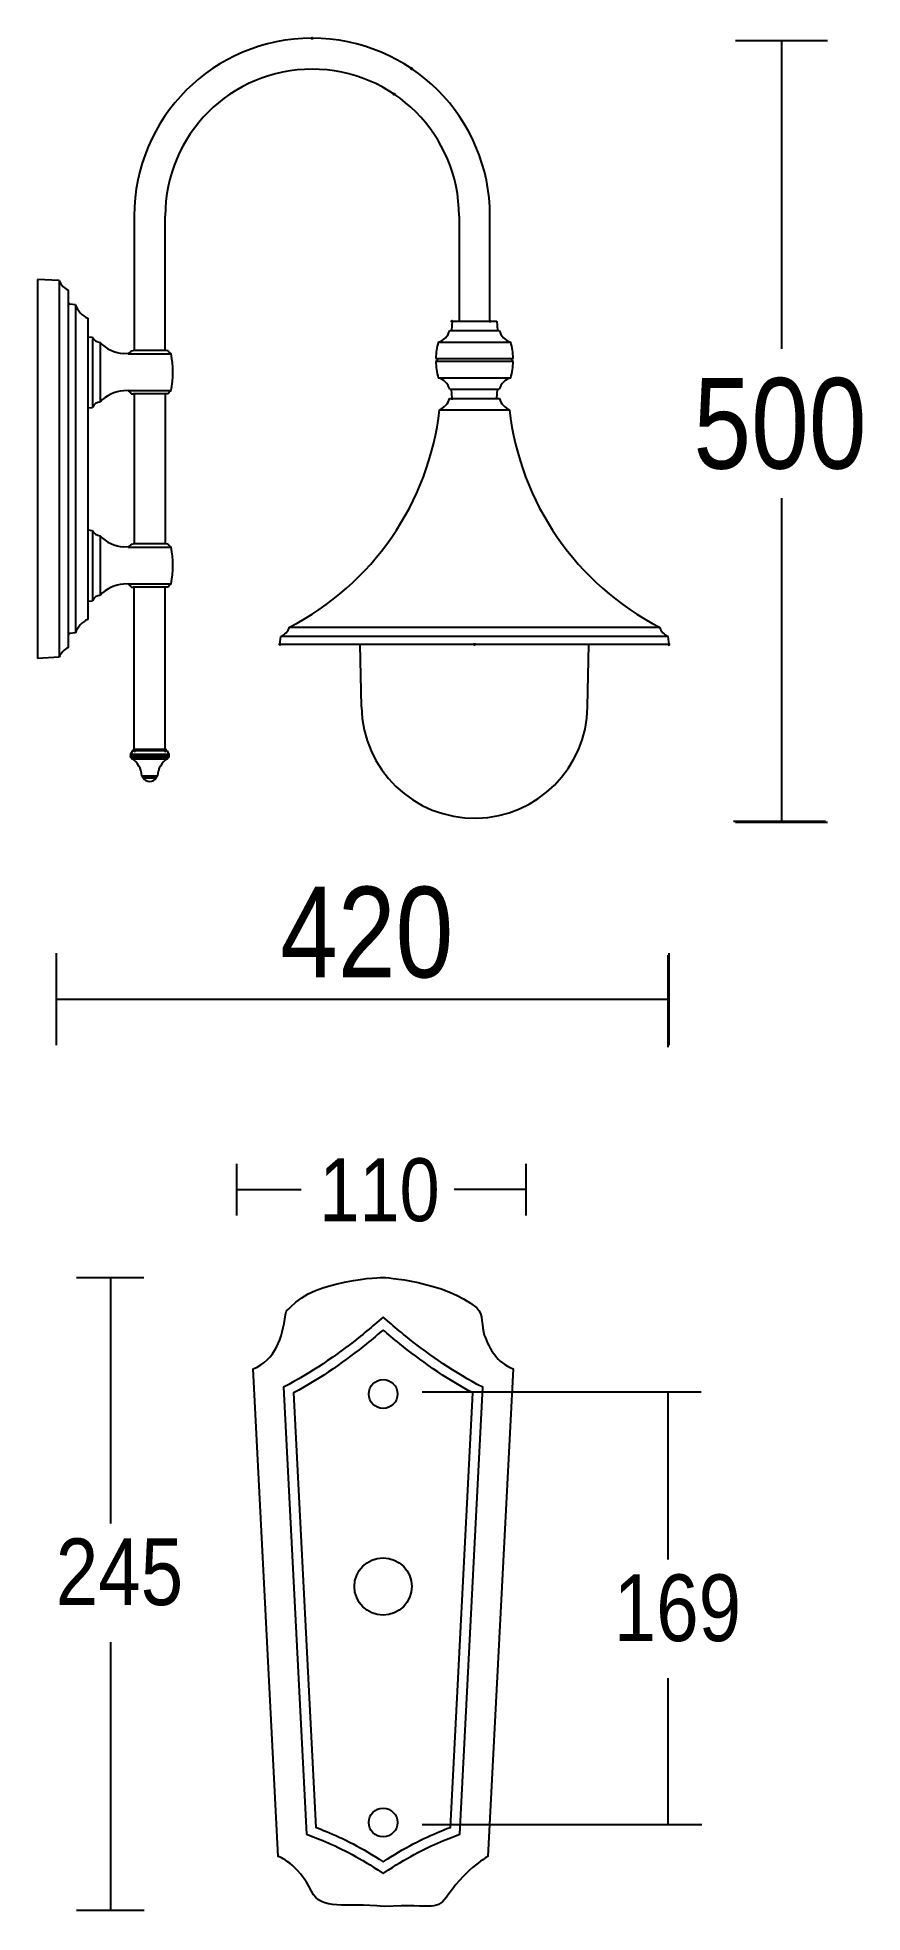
# Model space of a CAD drawing. Extents: x 1 to 97, y 0 to 220.
import ezdxf

# ---------------------------------------------------------------- set-up
doc = ezdxf.new("R2010")
doc.units = 0
doc.layers.add('LIVELLO_1', color=160, linetype='Continuous')
doc.styles.add('STD', font='txt')

# ---------------------------------------------------------------- blocks, each defined once
blk = doc.blocks.new('AI9-BLK1')
at = {"layer": 'LIVELLO_1', "color": 7}
for p, q in [((33.66, 109.35), (44.44, 109.35)), ((39.06, 109.35), (39.05, 73.22)), ((-36.74, 88.78), (-36.74, 73.03)), ((-33.12, 73.03), (-33.12, 88.78)), ((1.29, 88.78), (1.29, 76.46)), ((4.91, 76.46), (4.91, 88.78)), ((-45.53, 81.22), (-48.07, 81.36)), ((-48.07, 81.36), (-48.07, 36.98)), ((-48.07, 81.36), (-48.07, 36.98)), ((-45.53, 81.22), (-45.53, 37.11)), ((-44.44, 38.26), (-44.44, 80.08)), ((-43.63, 78.39), (-44.28, 78.44)), ((-43.63, 78.39), (-43.63, 39.95)), ((-42.18, 76.81), (-42.18, 41.53)), ((0.2, 75.37), (6, 75.37)), ((0.48, 76.46), (0.42, 75.37)), ((0.48, 76.46), (5.73, 76.46)), ((5.73, 76.46), (5.78, 75.37)), ((-42.18, 74.65), (-41.63, 74.61)), ((-41.63, 74.61), (-41.63, 66.37)), ((-40.73, 73.98), (-40.73, 67)), ((-37.47, 72.64), (-37.98, 72.67)), ((-37.47, 72.64), (-32.4, 72.64)), ((-37.11, 73), (-36.88, 73.03)), ((-36.74, 73.03), (-36.88, 73.03)), ((-32.99, 73.03), (-36.74, 73.03)), ((-32.76, 73), (-32.99, 73.03)), ((-1.15, 74.01), (7.35, 74.01)), ((-1.43, 72.11), (7.63, 72.11)), ((7.63, 71.75), (-1.43, 71.75)), ((-37.47, 68.34), (-37.98, 68.31)), ((-37.47, 68.34), (-32.4, 68.34)), ((-1.15, 69.85), (7.35, 69.85)), ((0.2, 68.49), (6, 68.49)), ((0.48, 67.4), (0.42, 68.49)), ((5.73, 67.4), (5.78, 68.49)), ((-42.18, 66.32), (-41.63, 66.37)), ((-37.11, 67.97), (-36.88, 67.95)), ((-36.74, 67.95), (-36.88, 67.95)), ((-36.74, 67.95), (-36.74, 50.38)), ((-33.03, 67.95), (-36.74, 67.95)), ((-33.12, 67.95), (-33.12, 50.38)), ((-32.76, 67.97), (-32.99, 67.95)), ((-0.99, 66.1), (7.19, 66.1)), ((0.19, 67.4), (0.97, 67.4)), ((0.97, 67.4), (6.01, 67.4)), ((39.06, 55.75), (39.05, 17.78)), ((-42.18, 52.02), (-41.63, 51.97)), ((-41.63, 51.97), (-41.63, 43.73)), ((-40.73, 51.34), (-40.73, 44.36)), ((-37.47, 50), (-37.98, 50.03)), ((-37.47, 50), (-32.4, 50)), ((-37.11, 50.37), (-36.88, 50.38)), ((-36.74, 50.38), (-36.88, 50.38)), ((-32.99, 50.38), (-36.74, 50.38)), ((-32.76, 50.37), (-32.99, 50.38)), ((-37.47, 45.7), (-37.98, 45.67)), ((-37.47, 45.7), (-32.4, 45.7)), ((-37.11, 45.33), (-36.88, 45.31)), ((-36.74, 45.31), (-36.88, 45.31)), ((-36.74, 26.29), (-36.74, 45.31)), ((-33.03, 45.31), (-36.74, 45.31)), ((-33.12, 26.29), (-33.12, 45.31)), ((-32.76, 45.33), (-32.99, 45.31)), ((-42.18, 43.68), (-41.63, 43.73)), ((-42.18, 43.68), (-41.63, 43.73)), ((-42.18, 43.68), (-42.18, 41.53)), ((-43.63, 39.95), (-44.28, 39.9)), ((-19.68, 38.61), (-19.56, 39.53)), ((25.76, 39.53), (-19.56, 39.53)), ((-18.58, 40.62), (24.78, 40.62)), ((25.88, 38.61), (25.76, 39.53)), ((25.88, 38.61), (-19.68, 38.61)), ((-10.14, 31.29), (-10.29, 38.61)), ((16.35, 31.29), (16.49, 38.61)), ((-45.53, 37.11), (-48.07, 36.98)), ((-37.19, 25.77), (-37.2, 25.57)), ((-37.2, 25.57), (-37.19, 25.39)), ((-37.2, 25.57), (-32.67, 25.57)), ((-36.92, 26.2), (-37.19, 25.77)), ((-37.19, 25.77), (-32.68, 25.77)), ((-32.68, 25.39), (-37.19, 25.39)), ((-37.01, 25.23), (-32.86, 25.23)), ((-36.92, 26.2), (-32.94, 26.2)), ((-33.12, 26.29), (-36.74, 26.29)), ((-36.71, 26.15), (-36.71, 26.15)), ((-33.09, 26.15), (-36.71, 26.15)), ((-33.09, 26.15), (-33.09, 26.15)), ((-32.94, 26.2), (-32.68, 25.77)), ((-32.68, 25.77), (-32.67, 25.57)), ((-32.67, 25.57), (-32.68, 25.39)), ((-35.84, 23.24), (-35.69, 22.98)), ((-35.84, 23.24), (-34.03, 23.24)), ((-35.69, 22.98), (-34.18, 22.98)), ((-34.03, 23.24), (-34.18, 22.98)), ((33.43, 17.92), (44.21, 17.92)), ((33.66, 17.81), (44.44, 17.81)), ((-45.83, -8.33), (-45.83, 2.44)), ((25.78, -8.57), (25.78, 2.21)), ((25.9, -8.33), (25.9, 2.44)), ((-45.83, -2.94), (-7.7, -2.95)), ((-23.93, -2.94), (25.92, -2.95)), ((-24.72, -28.26), (-24.72, -22.22)), ((9.1, -22.22), (9.1, -28.26)), ((-24.72, -25.24), (-17.18, -25.24)), ((9.1, -25.24), (0.7, -25.24)), ((-43.49, -35.51), (-35.63, -35.51)), ((-39.52, -35.51), (-39.53, -64.35)), ((-3.02, -48.91), (29.65, -48.91)), ((25.75, -48.91), (25.75, -68.56)), ((-39.53, -78.23), (-39.53, -109.62)), ((25.75, -82.43), (25.75, -99.58)), ((-3.02, -99.58), (29.71, -99.58)), ((-43.49, -109.62), (-35.56, -109.62))]:
    blk.add_line(p, q, dxfattribs=at)
at = {"layer": 'LIVELLO_1', "color": 250}
blk.add_line((-37.17, 25.57), (-32.7, 25.57), dxfattribs=at)
at = {"layer": 'LIVELLO_1', "color": 7}
for centre, radius in [((-6.29, 103.04), 0.0852), ((0.48, 67.4), 0.0833), ((3.1, 38.61), 0.0832), ((-36.74, 26.29), 0.0832), ((-7.6, -49.17), 1.68), ((-7.6, -71.71), 3.36), ((-7.6, -99.35), 1.68)]:
    blk.add_circle(centre, radius, dxfattribs=at)
for centre, major_axis, ratio in [((-15.92, 109.6), (0.0842, 0), 0.987806), ((-4.27, 106.04), (0.0852, 0), 0.979043), ((0.48, 76.46), (0.0001, -0.0851), 0.978744), ((4.91, 76.46), (-0.001, -0.0851), 0.989806), ((-19.67, 38.61), (0.0852, 0), 0.976975), ((-33.12, 26.29), (0.0852, 0), 0.974722), ((-33.12, 26.29), (0.0852, 0), 0.974722), ((-33.12, 26.29), (0.0852, 0), 0.974722)]:
    blk.add_ellipse(centre, major_axis=major_axis, ratio=ratio, dxfattribs=at)
for points, knots in [([(4.91, 88.78), (4.91, 100.28), (-4.41, 109.6), (-15.92, 109.6), (-27.42, 109.6), (-36.74, 100.28), (-36.74, 88.78)], [0, 0, 0, 0, 1, 1, 1, 2, 2, 2, 2]), ([(1.29, 88.78), (1.29, 98.28), (-6.41, 105.98), (-15.92, 105.98), (-25.42, 105.98), (-33.12, 98.28), (-33.12, 88.78)], [0, 0, 0, 0, 1, 1, 1, 2, 2, 2, 2]), ([(-1.43, 71.75), (-1.33, 71.75), (-1.25, 71.83), (-1.25, 71.93), (-1.25, 72.03), (-1.33, 72.11), (-1.43, 72.11)], [0, 0, 0, 0, 1, 1, 1, 2, 2, 2, 2]), ([(7.63, 72.11), (7.53, 72.11), (7.45, 72.03), (7.45, 71.93), (7.45, 71.83), (7.53, 71.75), (7.63, 71.75)], [0, 0, 0, 0, 1, 1, 1, 2, 2, 2, 2]), ([(-19.56, 39.53), (-19.1, 39.74), (-18.74, 40.13), (-18.58, 40.62), (-8.83, 45.64), (-2.23, 55.2), (-0.99, 66.1)], [0, 0, 0, 0, 1, 1, 1, 2, 2, 2, 2]), ([(25.96, 38.61), (25.96, 38.57), (25.92, 38.53), (25.88, 38.53), (25.83, 38.53), (25.79, 38.57), (25.79, 38.61), (25.79, 38.66), (25.83, 38.7), (25.88, 38.7), (25.92, 38.7), (25.96, 38.66), (25.96, 38.61)], [0, 0, 0, 0, 1, 1, 1, 2, 2, 2, 3, 3, 3, 4, 4, 4, 4]), ([(25.96, 38.61), (25.96, 38.57), (25.92, 38.53), (25.88, 38.53), (25.83, 38.53), (25.79, 38.57), (25.79, 38.61), (25.79, 38.66), (25.83, 38.7), (25.88, 38.7), (25.92, 38.7), (25.96, 38.66), (25.96, 38.61)], [0, 0, 0, 0, 1, 1, 1, 2, 2, 2, 3, 3, 3, 4, 4, 4, 4]), ([(25.96, 38.61), (25.96, 38.57), (25.92, 38.53), (25.88, 38.53), (25.83, 38.53), (25.79, 38.57), (25.79, 38.61), (25.79, 38.66), (25.83, 38.7), (25.88, 38.7), (25.92, 38.7), (25.96, 38.66), (25.96, 38.61)], [0, 0, 0, 0, 1, 1, 1, 2, 2, 2, 3, 3, 3, 4, 4, 4, 4]), ([(-10.14, 31.29), (-10.02, 23.97), (-3.99, 18.14), (3.33, 18.27), (10.46, 18.39), (16.22, 24.15), (16.35, 31.29)], [0, 0, 0, 0, 1, 1, 1, 2, 2, 2, 2]), ([(-36.71, 26.24), (-36.66, 26.24), (-36.62, 26.2), (-36.62, 26.15), (-36.62, 26.11), (-36.66, 26.07), (-36.71, 26.07), (-36.75, 26.07), (-36.79, 26.11), (-36.79, 26.15), (-36.79, 26.2), (-36.75, 26.24), (-36.71, 26.24)], [0, 0, 0, 0, 1, 1, 1, 2, 2, 2, 3, 3, 3, 4, 4, 4, 4]), ([(-33.09, 26.24), (-33.04, 26.24), (-33, 26.2), (-33, 26.15), (-33, 26.11), (-33.04, 26.07), (-33.09, 26.07), (-33.13, 26.07), (-33.17, 26.11), (-33.17, 26.15), (-33.17, 26.2), (-33.13, 26.24), (-33.09, 26.24), (-33.04, 26.24), (-33, 26.2), (-33, 26.15), (-33, 26.11), (-33.04, 26.07), (-33.09, 26.07), (-33.13, 26.07), (-33.17, 26.11), (-33.17, 26.15), (-33.17, 26.2), (-33.13, 26.24), (-33.09, 26.24), (-33.04, 26.24), (-33, 26.2), (-33, 26.15), (-33, 26.11), (-33.04, 26.07), (-33.09, 26.07), (-33.13, 26.07), (-33.17, 26.11), (-33.17, 26.15), (-33.17, 26.2), (-33.13, 26.24), (-33.09, 26.24)], [0, 0, 0, 0, 1, 1, 1, 2, 2, 2, 3, 3, 3, 4, 4, 4, 5, 5, 5, 6, 6, 6, 7, 7, 7, 8, 8, 8, 9, 9, 9, 10, 10, 10, 11, 11, 11, 12, 12, 12, 12]), ([(-35.69, 22.98), (-35.53, 22.71), (-35.24, 22.55), (-34.93, 22.55), (-34.93, 22.55), (-34.93, 22.55), (-34.93, 22.55)], [0, 0, 0, 0, 1, 1, 1, 2, 2, 2, 2]), ([(-7.49, -109.19), (-1.42, -108.86), (-1.42, -109.89), (0.11, -107.71), (2.29, -104.59), (4.68, -103.32), (4.68, -103.32), (4.68, -103.32), (7.61, -46.24), (7.61, -46.24), (5.72, -45.46), (4.9, -43.97), (4.25, -42.27), (3.87, -41.3), (4.2, -39.79), (3.36, -39.08), (-0.33, -35.96), (-7.6, -35.51), (-7.6, -35.51), (-7.6, -35.51), (-15.55, -35.73), (-18.42, -38.97), (-18.86, -39.46), (-18.94, -39.26), (-19.03, -39.89), (-19.43, -42.62), (-20.16, -45.15), (-22.81, -46.24), (-22.81, -46.24), (-19.87, -103.32), (-19.87, -103.32), (-19.87, -103.32), (-17.62, -104.06), (-15.98, -107.41), (-14.81, -109.8), (-12.12, -108.65), (-7.49, -109.19)], [0, 0, 0, 0, 1, 1, 1, 2, 2, 2, 3, 3, 3, 4, 4, 4, 5, 5, 5, 6, 6, 6, 7, 7, 7, 8, 8, 8, 9, 9, 9, 10, 10, 10, 11, 11, 11, 12, 12, 12, 12]), ([(-15.87, -100.99), (-15.87, -100.99), (-16.58, -100.73), (-16.58, -100.73), (-16.58, -100.73), (-19.27, -48.38), (-19.27, -48.38), (-19.27, -48.38), (-18.63, -48.04), (-18.63, -48.04), (-15.46, -46.35), (-12.51, -44.2), (-10.24, -42.39), (-9.55, -41.84), (-8.92, -41.3), (-8.34, -40.81), (-8.34, -40.81), (-7.6, -40.18), (-7.6, -40.18), (-7.6, -40.18), (-6.85, -40.81), (-6.85, -40.81), (-6.28, -41.3), (-5.64, -41.84), (-4.95, -42.39), (-2.69, -44.2), (0.27, -46.35), (3.43, -48.04), (3.43, -48.04), (4.08, -48.38), (4.08, -48.38), (4.08, -48.38), (1.39, -100.73), (1.39, -100.73), (1.39, -100.73), (0.68, -100.99), (0.68, -100.99), (0.31, -101.13), (-0.1, -101.29), (-0.52, -101.46), (-2.34, -102.21), (-4.6, -103.32), (-6.96, -104.89), (-6.96, -104.89), (-7.59, -105.31), (-7.59, -105.31), (-7.59, -105.31), (-8.23, -104.89), (-8.23, -104.89), (-10.59, -103.32), (-12.85, -102.21), (-14.67, -101.46), (-15.1, -101.29), (-15.5, -101.13), (-15.87, -100.99)], [0, 0, 0, 0, 1, 1, 1, 2, 2, 2, 3, 3, 3, 4, 4, 4, 5, 5, 5, 6, 6, 6, 7, 7, 7, 8, 8, 8, 9, 9, 9, 10, 10, 10, 11, 11, 11, 12, 12, 12, 13, 13, 13, 14, 14, 14, 15, 15, 15, 16, 16, 16, 17, 17, 17, 18, 18, 18, 18]), ([(-14.24, -100.4), (-14.67, -100.22), (-15.09, -100.06), (-15.48, -99.92), (-15.48, -99.92), (-18.09, -49.05), (-18.09, -49.05), (-14.84, -47.32), (-11.82, -45.12), (-9.53, -43.28), (-8.83, -42.72), (-8.18, -42.18), (-7.6, -41.68), (-7.01, -42.18), (-6.36, -42.72), (-5.66, -43.28), (-3.37, -45.12), (-0.36, -47.32), (2.9, -49.05), (2.9, -49.05), (0.28, -99.92), (0.28, -99.92), (-0.11, -100.06), (-0.52, -100.22), (-0.95, -100.4), (-2.84, -101.18), (-5.16, -102.32), (-7.59, -103.94), (-10.03, -102.32), (-12.35, -101.18), (-14.24, -100.4)], [0, 0, 0, 0, 1, 1, 1, 2, 2, 2, 3, 3, 3, 4, 4, 4, 5, 5, 5, 6, 6, 6, 7, 7, 7, 8, 8, 8, 9, 9, 9, 10, 10, 10, 10])]:
    blk.add_open_spline(points, degree=3, knots=knots, dxfattribs=at)
for points in [[(-45.53, 81.22), (-45.34, 80.71), (-44.95, 80.29), (-44.44, 80.08)], [(-44.44, 78.62), (-44.44, 78.53), (-44.37, 78.45), (-44.28, 78.44)], [(-43.63, 78.39), (-43.38, 77.69), (-42.86, 77.11), (-42.18, 76.81)], [(-1.15, 74.01), (-0.5, 74.21), (0.01, 74.72), (0.2, 75.37)], [(6, 75.37), (6.19, 74.72), (6.7, 74.21), (7.35, 74.01)], [(-41.63, 74.61), (-41.47, 74.25), (-41.12, 74.01), (-40.73, 73.98)], [(-40.73, 73.98), (-40.02, 73.2), (-39.03, 72.73), (-37.98, 72.67)], [(-37.47, 72.64), (-37.31, 72.71), (-37.18, 72.84), (-37.11, 73)], [(-32.76, 73), (-32.69, 72.84), (-32.56, 72.71), (-32.4, 72.64)], [(-32.4, 68.34), (-32.16, 69.76), (-32.16, 71.22), (-32.4, 72.64)], [(-1.15, 74.01), (-1.32, 73.39), (-1.41, 72.75), (-1.43, 72.11)], [(7.63, 72.11), (7.61, 72.75), (7.52, 73.39), (7.35, 74.01)], [(-1.43, 71.75), (-1.41, 71.11), (-1.32, 70.47), (-1.15, 69.85)], [(7.35, 69.85), (7.52, 70.47), (7.61, 71.11), (7.63, 71.75)], [(-37.98, 68.31), (-39.03, 68.25), (-40.02, 67.78), (-40.73, 67)], [(-37.11, 67.97), (-37.18, 68.13), (-37.31, 68.26), (-37.47, 68.34)], [(-32.4, 68.34), (-32.56, 68.26), (-32.69, 68.13), (-32.76, 67.97)], [(0.2, 68.49), (0.01, 69.14), (-0.5, 69.65), (-1.15, 69.85)], [(7.35, 69.85), (6.7, 69.65), (6.19, 69.14), (6, 68.49)], [(-40.73, 67), (-41.12, 66.97), (-41.47, 66.73), (-41.63, 66.37)], [(-0.99, 66.1), (-0.42, 66.33), (0.01, 66.81), (0.19, 67.4)], [(6.01, 67.4), (6.19, 66.81), (6.62, 66.33), (7.19, 66.1)], [(7.19, 66.1), (8.43, 55.2), (15.03, 45.64), (24.78, 40.62)], [(-41.63, 51.97), (-41.47, 51.61), (-41.12, 51.37), (-40.73, 51.34)], [(-40.73, 51.34), (-40.02, 50.56), (-39.03, 50.09), (-37.98, 50.03)], [(-37.47, 50), (-37.31, 50.08), (-37.18, 50.2), (-37.11, 50.37)], [(-32.76, 50.37), (-32.69, 50.2), (-32.56, 50.08), (-32.4, 50)], [(-32.4, 45.7), (-32.16, 47.12), (-32.16, 48.58), (-32.4, 50)], [(-40.73, 44.36), (-41.12, 44.33), (-41.47, 44.09), (-41.63, 43.73)], [(-40.73, 44.36), (-41.12, 44.33), (-41.47, 44.09), (-41.63, 43.73)], [(-37.98, 45.67), (-39.03, 45.61), (-40.02, 45.14), (-40.73, 44.36)], [(-37.11, 45.33), (-37.18, 45.5), (-37.31, 45.62), (-37.47, 45.7)], [(-32.4, 45.7), (-32.56, 45.62), (-32.69, 45.5), (-32.76, 45.33)], [(-44.28, 39.9), (-44.37, 39.89), (-44.44, 39.81), (-44.44, 39.71)], [(-42.18, 41.53), (-42.86, 41.23), (-43.38, 40.65), (-43.63, 39.95)], [(24.78, 40.62), (24.94, 40.13), (25.3, 39.74), (25.76, 39.53)], [(-44.44, 38.26), (-44.95, 38.04), (-45.34, 37.63), (-45.53, 37.11)], [(-37.01, 25.23), (-37.05, 25.3), (-37.11, 25.35), (-37.19, 25.39)], [(-35.84, 23.24), (-35.9, 24.05), (-36.33, 24.78), (-37.01, 25.23)], [(-32.86, 25.23), (-33.54, 24.78), (-33.97, 24.05), (-34.03, 23.24)], [(-32.68, 25.39), (-32.75, 25.35), (-32.82, 25.3), (-32.86, 25.23)], [(-34.93, 22.55), (-34.62, 22.55), (-34.34, 22.71), (-34.18, 22.98)]]:
    blk.add_open_spline(points, degree=3, dxfattribs=at)
at = {"layer": 'LIVELLO_1', "color": 7, "attachment_point": 1, "style": 'STD'}
for s, insert, char_height in [('\\fArial Narrow|b0|i0;\\H10.6103;\\C7;500', (28.73, 69.81), 10.6103), ('\\fArial Narrow|b0|i0;\\H10.6103;\\C7;420', (-19.66, 10.23), 10.6103), ('\\fArial Narrow|b0|i0;\\H7.3746;\\C7;110', (-15.07, -21.56), 7.3746), ('\\fArial Narrow|b0|i0;\\H7.8052;\\C7;245', (-45.93, -66.09), 7.8052), ('\\fArial Narrow|b0|i0;\\H7.8052;\\C7;169', (19.4, -70.3), 7.8052)]:
    blk.add_mtext(s, dxfattribs=dict(at, insert=insert, char_height=char_height))

msp = doc.modelspace()

# ---------------------------------------------------------------- block references
at = {"layer": 'LIVELLO_1', "color": 7}
msp.add_blockref('AI9-BLK1', (48.58756, 109.862717), dxfattribs=at)

doc.saveas('drawing.dxf')
